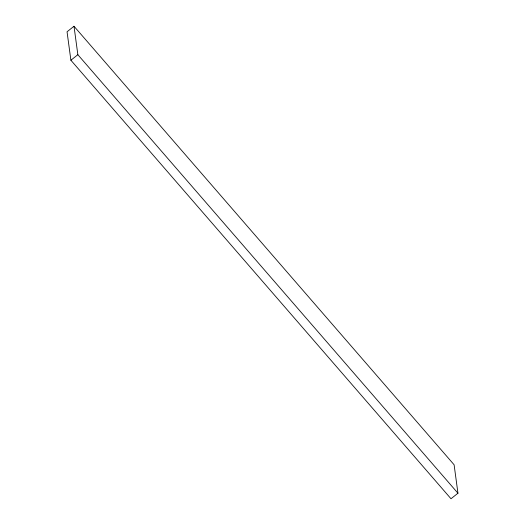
<?xml version="1.0" encoding="UTF-8"?>
<svg xmlns="http://www.w3.org/2000/svg" width="525" height="525" viewBox="0 0 525 525"><rect width="100%" height="100%" fill="white"/><g stroke="black" fill="none" stroke-linecap="round" stroke-linejoin="round"><path stroke-width="0.79" d="M74.005 26.25L67.049 31.782L70.895 60.231L450.995 498.75L457.951 493.218L454.105 464.769L74.005 26.25L77.851 54.698L457.951 493.218M70.895 60.231L77.851 54.698"/></g></svg>
